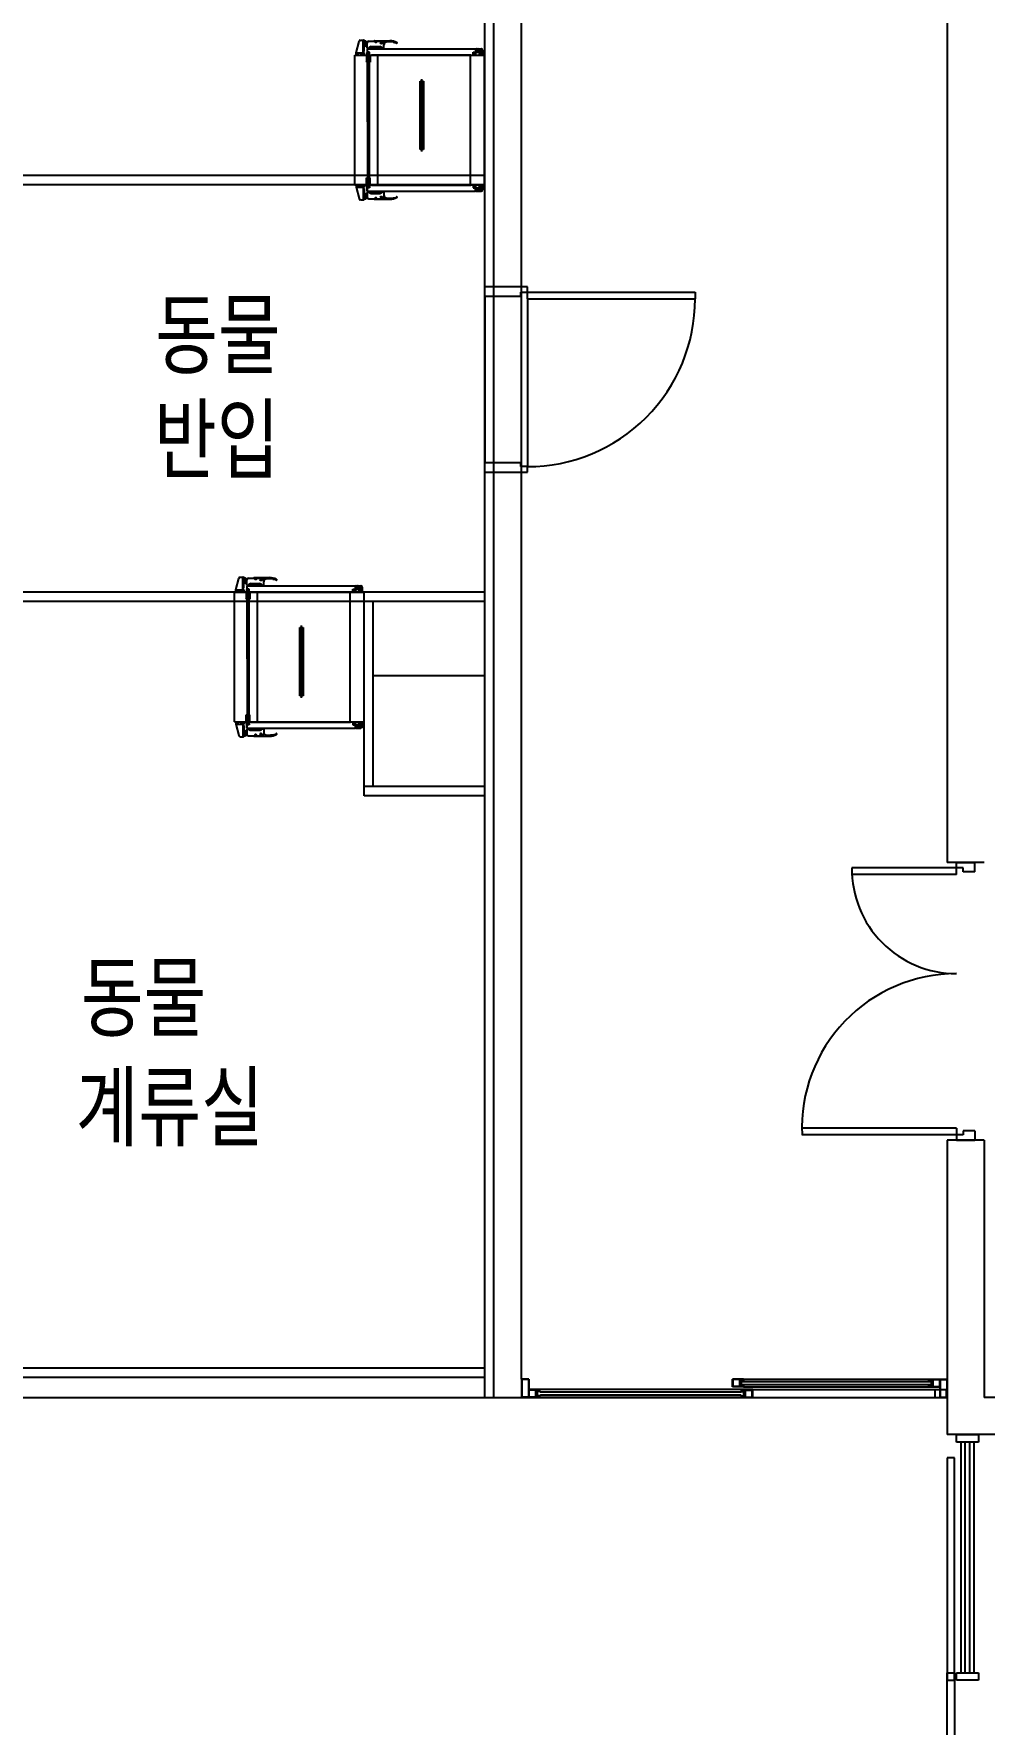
# Model space of a CAD drawing. Header units: millimetres. Extents: x 592430 to 684586, y -483905 to -416366.
# Drawn here: x 658899 to 664033, y -449173 to -440043 of the extents above; entities that cross this region are included whole.
import ezdxf

# ---------------------------------------------------------------- set-up
doc = ezdxf.new("R2010")
doc.units = ezdxf.units.MM
doc.header["$LTSCALE"] = 500
for name, color, linetype in [('TXT', 7, 'Continuous'), ('동물실', 9, 'Continuous'), ('방화석고', 9, 'Continuous'), ('크린판넬', 4, 'Continuous')]:
    doc.layers.add(name, color=color, linetype=linetype)
doc.styles.add('GHD', font='simple.shx', dxfattribs={"bigfont": 'whgtxt.shx'})

msp = doc.modelspace()

# ---------------------------------------------------------------- linework, layer by layer
at = {"color": 9, "linetype": 'Continuous'}
msp.add_line((661532.7, -447308.5), (661532.7, -438758.5), dxfattribs=at)
at = {"layer": '동물실', "color": 9}
for p, q in [((663832.8, -439908.5), (663832.8, -440208.5)), ((663832.8, -439908.5), (663832.8, -440208.5)), ((660639.4, -440145.9), (660655.7, -440084.2)), ((660648.8, -440160.8), (660648.8, -440143.2)), ((660662.6, -440077.3), (660678.1, -440077.3)), ((660676.2, -440160.4), (660676.2, -440143.2)), ((660678.1, -440146.2), (660678.1, -440077.3)), ((660678.1, -440092.4), (660678.1, -440078.2)), ((660678.1, -440137.7), (660682.8, -440137.7)), ((660679, -440077.4), (660680.6, -440077.4)), ((660679, -440093.3), (660689.4, -440093.3)), ((660681.1, -440077.4), (660692.2, -440084.8)), ((660682.8, -440137.7), (660682.8, -440093.3)), ((660687.5, -440095.9), (660687.5, -440099.7)), ((660698.8, -440095.9), (660687.5, -440095.9)), ((660698.8, -440120.7), (660698.8, -440092.4)), ((660698.8, -440110.1), (660698.8, -440110.1)), ((660698.8, -440120.7), (660790.4, -440120.7)), ((660698.8, -440123.5), (661285.6, -440123.5)), ((660698.8, -440123.5), (660698.8, -440156.6)), ((660711.9, -440141.7), (660698.8, -440141.7)), ((660700, -440157.9), (660700, -440143.3)), ((660700, -440143.3), (660710.6, -440143.3)), ((660703.3, -440143.3), (660703.2, -440143.4)), ((660703.2, -440143.3), (660703.2, -440143.4)), ((660706, -440144), (660705.4, -440144)), ((660705.4, -440144), (660705.5, -440144.6)), ((660706, -440144), (660705.5, -440144.6)), ((660708.3, -440083), (660780.9, -440083)), ((660710.6, -440143.3), (660710.6, -440157.9)), ((660711.9, -440156.5), (660711.9, -440141.7)), ((660721.5, -440112.2), (660767.7, -440112.2)), ((660727.2, -440114.1), (660725.3, -440112.2)), ((660727.2, -440114.1), (660730.9, -440114.1)), ((660727.2, -440120.7), (660727.2, -440114.1)), ((660729, -440123.1), (660729, -440110.1)), ((660730.9, -440114.1), (660732.8, -440112.2)), ((660730.9, -440120.7), (660730.9, -440114.1)), ((660739.4, -440080.1), (660822.3, -440080.1)), ((660743.2, -440087.7), (660750.7, -440087.7)), ((660747, -440083.9), (660747, -440091.4)), ((660761.1, -440114.1), (660759.2, -440112.2)), ((660761.1, -440114.1), (660764.9, -440114.1)), ((660761.1, -440120.7), (660761.1, -440114.1)), ((660763, -440123.1), (660763, -440110.1)), ((660764.9, -440114.1), (660766.8, -440112.2)), ((660764.9, -440120.7), (660764.9, -440114.1)), ((660769.6, -440092.4), (660780.9, -440092.4)), ((660775.3, -440086.7), (660775.3, -440098.1)), ((660790.4, -440120.7), (660790.4, -440092.4)), ((660839.2, -440087.8), (660854.2, -440090.8)), ((660854.2, -440090.8), (660859.4, -440091.5)), ((660860.4, -440090.4), (660860.3, -440089.9)), ((661272.5, -440156.5), (661272.5, -440141.7)), ((661272.5, -440141.7), (661285.6, -440141.7)), ((661273.8, -440143.3), (661273.8, -440157.9)), ((661284.4, -440143.3), (661273.8, -440143.3)), ((661278.7, -440144), (661279.1, -440144.6)), ((661278.7, -440144), (661279.2, -440144)), ((661279.2, -440144), (661279.1, -440144.6)), ((661281.3, -440143.3), (661281.4, -440143.4)), ((661281.5, -440143.3), (661281.4, -440143.4)), ((661284.4, -440157.9), (661284.4, -440143.3)), ((661285.6, -440123.5), (661285.6, -440156.6)), ((661286.6, -440140), (661286.6, -440126.8)), ((661294.2, -440131.1), (661286.6, -440131.1)), ((661301.8, -440133.4), (661286.6, -440133.4)), ((661294.2, -440135.8), (661286.6, -440135.8)), ((661289.5, -440124), (661314.9, -440124)), ((661289.5, -440142.9), (661314.9, -440142.9)), ((661294.2, -440145.7), (661294.2, -440121.6)), ((661294.2, -440131.1), (661296.1, -440128.7)), ((661294.2, -440135.8), (661294.2, -440131.1)), ((661294.2, -440135.8), (661296.1, -440138.2)), ((661296.1, -440138.2), (661296.1, -440128.7)), ((661300.8, -440128.7), (661296.1, -440128.7)), ((661300.8, -440138.2), (661296.1, -440138.2)), ((661300.8, -440140), (661300.8, -440126.8)), ((661300.8, -440127.8), (661300.8, -440138.2)), ((661300.8, -440139.1), (661300.8, -440128.7)), ((661313.1, -440133.4), (661304.6, -440133.4)), ((661305.5, -440133.4), (661305.5, -440142.8)), ((661305.5, -440142.8), (661305.5, -440150.4)), ((661314, -440133.4), (661315.9, -440133.4)), ((661314.9, -440131.5), (661314.9, -440123.1)), ((661314.9, -440132.5), (661314.9, -440134.4)), ((661314.9, -440135.3), (661314.9, -440143.8)), ((661316.8, -440133.4), (661325.3, -440133.4)), ((661324.4, -440150.4), (661324.4, -440133.4)), ((660632.8, -440158.5), (661332.8, -440158.5)), ((660632.8, -440858.5), (660632.8, -440158.5)), ((660639.4, -440146.2), (660685.6, -440146.2)), ((660639.4, -440157.4), (660639.4, -440146.3)), ((660639.4, -440157.4), (660685.6, -440157.4)), ((660646.9, -440149), (660644.1, -440146.2)), ((660646.9, -440149), (660650.7, -440149)), ((660646.9, -440157.4), (660646.9, -440149)), ((660650.7, -440149), (660653.5, -440146.2)), ((660650.7, -440157.4), (660650.7, -440149)), ((660666.7, -440157.4), (660666.7, -440146.2)), ((660674.3, -440149.1), (660671.5, -440146.3)), ((660674.3, -440149.1), (660678.1, -440149.1)), ((660674.3, -440157.4), (660674.3, -440149.1)), ((660678.1, -440149.1), (660680.9, -440146.3)), ((660678.1, -440157.4), (660678.1, -440149.1)), ((660685.6, -440157.4), (660685.6, -440146.2)), ((660696.4, -440196.2), (660715.3, -440158.5)), ((660696.4, -440158.5), (660715.3, -440196.2)), ((660696.4, -440158.5), (660696.4, -440196.2)), ((660696.4, -440196.2), (660715.3, -440196.2)), ((660700, -440156.6), (660698.8, -440156.6)), ((660710.6, -440157.9), (660700, -440157.9)), ((660700.5, -440150.6), (660700.2, -440150.5)), ((660700.5, -440150.6), (660700.2, -440150.9)), ((660700.7, -440154.4), (660700.5, -440155)), ((660701.2, -440154.7), (660700.5, -440155)), ((660701.2, -440154.7), (660700.7, -440154.4)), ((660700.7, -440158.5), (660719.6, -440158.5)), ((660700.7, -440158.5), (660719.6, -440158.5)), ((660701, -440196.2), (660701, -440820.7)), ((660701, -440518.7), (660701, -440196.2)), ((660701.8, -440157.7), (660701.2, -440157.6)), ((660701.2, -440157.6), (660701.3, -440157.9)), ((660701.8, -440157.7), (660701.6, -440157.9)), ((660703, -440147.6), (660702.8, -440148.1)), ((660703.5, -440147.9), (660702.8, -440148.1)), ((660703.5, -440147.9), (660703, -440147.6)), ((660704.3, -440153.3), (660704.4, -440154.2)), ((660705.2, -440153.4), (660704.3, -440153.3)), ((660705.2, -440153.4), (660704.4, -440154.2)), ((660705.8, -440198.5), (660705.8, -440154.9)), ((660707.3, -440151.1), (660706.7, -440151.1)), ((660706.7, -440151.1), (660706.8, -440151.7)), ((660707.3, -440151.1), (660706.8, -440151.7)), ((660708.7, -440151.4), (660708.5, -440151.9)), ((660709.1, -440151.7), (660708.5, -440151.9)), ((660709.1, -440151.7), (660708.7, -440151.4)), ((660710.6, -440196.2), (660710.6, -440820.7)), ((660710.6, -440518.7), (660710.6, -440196.2)), ((660710.8, -440145), (660710.8, -440145.1)), ((660710.8, -440145.1), (660710.8, -440145.1)), ((660715.3, -440158.5), (660715.3, -440196.2)), ((660722.4, -440156.6), (661259.8, -440156.6)), ((660757.8, -440858.5), (660757.8, -440158.5)), ((661257.8, -440858.5), (661257.8, -440158.5)), ((661273.8, -440145), (661273.9, -440145.1)), ((661273.8, -440145.1), (661273.9, -440145.1)), ((661273.8, -440157.9), (661284.4, -440157.9)), ((661275.5, -440151.7), (661276, -440151.4)), ((661275.5, -440151.7), (661276.2, -440151.9)), ((661276, -440151.4), (661276.2, -440151.9)), ((661277.4, -440151.1), (661277.8, -440151.7)), ((661277.4, -440151.1), (661277.9, -440151.1)), ((661277.9, -440151.1), (661277.8, -440151.7)), ((661279.5, -440153.4), (661280.3, -440153.3)), ((661279.5, -440153.4), (661280.2, -440154.2)), ((661280.3, -440153.3), (661280.2, -440154.2)), ((661281.1, -440147.9), (661281.6, -440147.6)), ((661281.1, -440147.9), (661281.8, -440148.1)), ((661281.6, -440147.6), (661281.8, -440148.1)), ((661282.8, -440157.7), (661283.4, -440157.6)), ((661282.8, -440157.7), (661283, -440157.9)), ((661283.4, -440157.6), (661283.3, -440157.9)), ((661283.4, -440154.7), (661283.9, -440154.4)), ((661283.4, -440154.7), (661284.1, -440155)), ((661283.9, -440154.4), (661284.1, -440155)), ((661284.1, -440150.6), (661284.4, -440150.5)), ((661284.1, -440150.6), (661284.4, -440150.9)), ((661284.4, -440156.6), (661285.6, -440156.6)), ((661305.5, -440154.2), (661305.5, -440150.4)), ((661308.3, -440147.6), (661321.5, -440147.6)), ((661308.3, -440157), (661321.5, -440157)), ((661310.2, -440147.6), (661310.2, -440152.3)), ((661310.2, -440152.3), (661319.7, -440152.3)), ((661312.6, -440154.2), (661310.2, -440152.3)), ((661312.6, -440154.2), (661317.3, -440154.2)), ((661312.6, -440154.2), (661312.6, -440157)), ((661314.9, -440146.6), (661314.9, -440158.2)), ((661317.3, -440154.2), (661319.7, -440152.3)), ((661317.3, -440154.2), (661317.3, -440157)), ((661319.7, -440147.6), (661319.7, -440152.3)), ((661324.4, -440154.2), (661324.4, -440150.4)), ((661332.8, -440858.5), (661332.8, -440158.5)), ((663832.8, -440208.5), (663832.8, -444518.5)), ((660985.2, -440668.3), (660985.2, -440298.6)), ((660985.2, -440298.6), (661003.7, -440298.6)), ((660985.2, -440311.5), (661003.7, -440311.5)), ((660988.4, -440652.2), (660988.4, -440314.7)), ((660988.4, -440314.7), (661000.5, -440314.7)), ((660994.4, -440678.9), (660994.4, -440288)), ((661000.5, -440314.7), (661000.5, -440652.2)), ((661003.7, -440298.6), (661003.7, -440668.3)), ((661003.7, -440655.4), (660985.2, -440655.4)), ((661003.7, -440668.3), (660985.2, -440668.3)), ((661000.5, -440652.2), (660988.4, -440652.2)), ((660632.8, -440858.5), (661332.8, -440858.5)), ((660639.4, -440859.5), (660685.6, -440859.5)), ((660639.4, -440859.5), (660639.4, -440870.6)), ((660639.4, -440870.7), (660685.6, -440870.7)), ((660639.4, -440871), (660655.7, -440932.7)), ((660646.9, -440867.9), (660644.1, -440870.7)), ((660646.9, -440859.5), (660646.9, -440867.9)), ((660646.9, -440867.9), (660650.7, -440867.9)), ((660648.8, -440856.1), (660648.8, -440873.7)), ((660650.7, -440859.5), (660650.7, -440867.9)), ((660650.7, -440867.9), (660653.5, -440870.7)), ((660666.7, -440859.5), (660666.7, -440870.7)), ((660674.3, -440867.8), (660671.5, -440870.6)), ((660674.3, -440859.5), (660674.3, -440867.8)), ((660674.3, -440867.8), (660678.1, -440867.8)), ((660676.2, -440856.5), (660676.2, -440873.7)), ((660678.1, -440859.5), (660678.1, -440867.8)), ((660678.1, -440867.8), (660680.9, -440870.6)), ((660678.1, -440870.7), (660678.1, -440939.6)), ((660685.6, -440859.5), (660685.6, -440870.7)), ((660696.4, -440858.5), (660696.4, -440820.7)), ((660696.4, -440820.7), (660715.3, -440858.5)), ((660696.4, -440858.5), (660715.3, -440820.7)), ((660696.4, -440820.7), (660715.3, -440820.7)), ((660698.8, -440893.4), (660698.8, -440860.3)), ((660700, -440860.3), (660698.8, -440860.3)), ((660698.8, -440861.3), (660698.8, -440893.4)), ((660699.9, -440866.1), (660699.6, -440865.8)), ((660699.9, -440866.1), (660699.6, -440866.2)), ((660700.6, -440862), (660699.9, -440861.7)), ((660700.1, -440862.3), (660699.9, -440861.7)), ((660710.6, -440859), (660700, -440859)), ((660700, -440859), (660700, -440873.6)), ((660700, -440873.6), (660710.6, -440873.6)), ((660700.6, -440862), (660700.1, -440862.3)), ((660700.6, -440859.1), (660700.7, -440858.8)), ((660701.2, -440859), (660700.6, -440859.1)), ((660700.7, -440858.5), (660719.6, -440858.5)), ((660701.2, -440859), (660701, -440858.8)), ((660702.9, -440868.8), (660702.2, -440868.6)), ((660702.4, -440869.1), (660702.2, -440868.6)), ((660702.9, -440868.8), (660702.4, -440869.1)), ((660702.7, -440873.4), (660702.6, -440873.3)), ((660702.6, -440873.4), (660702.6, -440873.3)), ((660703.7, -440863.4), (660703.8, -440862.5)), ((660704.6, -440863.3), (660703.7, -440863.4)), ((660704.6, -440863.3), (660703.8, -440862.5)), ((660704.8, -440872.7), (660704.9, -440872.1)), ((660705.3, -440872.6), (660704.8, -440872.7)), ((660705.3, -440872.6), (660704.9, -440872.1)), ((660705.8, -440818.4), (660705.8, -440862)), ((660706.1, -440865.6), (660706.2, -440865)), ((660706.7, -440865.5), (660706.1, -440865.6)), ((660706.7, -440865.5), (660706.2, -440865)), ((660708.5, -440865), (660707.9, -440864.8)), ((660708, -440865.3), (660707.9, -440864.8)), ((660708.5, -440865), (660708, -440865.3)), ((660710.2, -440871.6), (660710.1, -440871.6)), ((660710.2, -440871.7), (660710.1, -440871.6)), ((660710.6, -440873.6), (660710.6, -440859)), ((660711.9, -440860.4), (660711.9, -440875.2)), ((660715.3, -440858.5), (660715.3, -440820.7)), ((660722.4, -440860.3), (661259.8, -440860.3)), ((661272.5, -440860.4), (661272.5, -440875.2)), ((661273.8, -440859), (661284.4, -440859)), ((661273.8, -440873.6), (661273.8, -440859)), ((661273.8, -440871.9), (661273.9, -440871.9)), ((661273.8, -440872), (661273.9, -440871.9)), ((661284.4, -440873.6), (661273.8, -440873.6)), ((661275.5, -440865.3), (661276.2, -440865.1)), ((661275.5, -440865.3), (661276, -440865.6)), ((661276, -440865.6), (661276.2, -440865.1)), ((661277.4, -440865.8), (661277.8, -440865.3)), ((661277.4, -440865.8), (661277.9, -440865.9)), ((661277.9, -440865.9), (661277.8, -440865.3)), ((661278.7, -440872.9), (661279.1, -440872.4)), ((661278.7, -440872.9), (661279.2, -440873)), ((661279.2, -440873), (661279.1, -440872.4)), ((661279.5, -440863.6), (661280.2, -440862.8)), ((661279.5, -440863.6), (661280.3, -440863.7)), ((661280.3, -440863.7), (661280.2, -440862.8)), ((661281.1, -440869.1), (661281.8, -440868.9)), ((661281.1, -440869.1), (661281.6, -440869.4)), ((661281.3, -440873.7), (661281.4, -440873.6)), ((661281.5, -440873.7), (661281.4, -440873.6)), ((661281.6, -440869.4), (661281.8, -440868.9)), ((661282.8, -440859.3), (661283, -440859.1)), ((661282.8, -440859.3), (661283.4, -440859.4)), ((661283.4, -440859.4), (661283.3, -440859.1)), ((661283.4, -440862.3), (661284.1, -440862)), ((661283.4, -440862.3), (661283.9, -440862.6)), ((661283.9, -440862.6), (661284.1, -440862)), ((661284.1, -440866.4), (661284.4, -440866.1)), ((661284.1, -440866.4), (661284.4, -440866.5)), ((661284.4, -440859), (661284.4, -440873.6)), ((661284.4, -440860.3), (661285.6, -440860.3)), ((661285.6, -440893.4), (661285.6, -440860.3)), ((661289.5, -440874), (661314.9, -440874)), ((661294.2, -440871.2), (661294.2, -440895.3)), ((661305.5, -440862.7), (661305.5, -440866.5)), ((661305.5, -440874.1), (661305.5, -440866.5)), ((661305.5, -440883.5), (661305.5, -440874.1)), ((661308.3, -440859.9), (661321.5, -440859.9)), ((661308.3, -440869.3), (661321.5, -440869.3)), ((661312.6, -440862.7), (661310.2, -440864.6)), ((661310.2, -440864.6), (661319.7, -440864.6)), ((661310.2, -440869.3), (661310.2, -440864.6)), ((661312.6, -440862.7), (661312.6, -440859.9)), ((661312.6, -440862.7), (661317.3, -440862.7)), ((661314.9, -440870.3), (661314.9, -440858.7)), ((661314.9, -440881.6), (661314.9, -440873.1)), ((661317.3, -440862.7), (661317.3, -440859.9)), ((661317.3, -440862.7), (661319.7, -440864.6)), ((661319.7, -440869.3), (661319.7, -440864.6)), ((661324.4, -440862.7), (661324.4, -440866.5)), ((661324.4, -440866.5), (661324.4, -440883.5)), ((660662.6, -440939.6), (660678.1, -440939.6)), ((660678.1, -440879.2), (660682.8, -440879.2)), ((660678.1, -440924.5), (660678.1, -440938.7)), ((660679, -440923.6), (660689.4, -440923.6)), ((660679, -440939.5), (660680.6, -440939.5)), ((660681.1, -440939.5), (660692.2, -440932.2)), ((660682.8, -440879.2), (660682.8, -440923.6)), ((660687.5, -440921), (660687.5, -440917.2)), ((660698.8, -440921), (660687.5, -440921)), ((660711.9, -440875.2), (660698.8, -440875.2)), ((660698.8, -440893.4), (661285.6, -440893.4)), ((660698.8, -440896.2), (660790.4, -440896.2)), ((660698.8, -440896.2), (660698.8, -440924.5)), ((660698.8, -440906.9), (660698.8, -440906.9)), ((660708.3, -440934), (660780.9, -440934)), ((660721.5, -440904.7), (660767.7, -440904.7)), ((660727.2, -440902.8), (660725.3, -440904.7)), ((660727.2, -440896.2), (660727.2, -440902.8)), ((660727.2, -440902.8), (660730.9, -440902.8)), ((660729, -440893.8), (660729, -440906.8)), ((660730.9, -440896.2), (660730.9, -440902.8)), ((660730.9, -440902.8), (660732.8, -440904.7)), ((660739.4, -440936.8), (660822.3, -440936.8)), ((660743.2, -440929.2), (660750.7, -440929.2)), ((660747, -440933), (660747, -440925.5)), ((660761.1, -440902.8), (660759.2, -440904.7)), ((660761.1, -440896.2), (660761.1, -440902.8)), ((660761.1, -440902.8), (660764.9, -440902.8)), ((660763, -440893.8), (660763, -440906.8)), ((660764.9, -440896.2), (660764.9, -440902.8)), ((660764.9, -440902.8), (660766.8, -440904.7)), ((660769.6, -440924.5), (660780.9, -440924.5)), ((660775.3, -440930.2), (660775.3, -440918.9)), ((660790.4, -440896.2), (660790.4, -440924.5)), ((660839.2, -440929.1), (660854.2, -440926.1)), ((660854.2, -440926.1), (660859.4, -440925.4)), ((660860.4, -440926.6), (660860.3, -440927)), ((661272.5, -440875.2), (661285.6, -440875.2)), ((661286.6, -440876.9), (661286.6, -440890.1)), ((661294.2, -440881.1), (661286.6, -440881.1)), ((661301.8, -440883.5), (661286.6, -440883.5)), ((661294.2, -440885.8), (661286.6, -440885.8)), ((661289.5, -440892.9), (661314.9, -440892.9)), ((661294.2, -440881.1), (661296.1, -440878.8)), ((661294.2, -440881.1), (661294.2, -440885.8)), ((661294.2, -440885.8), (661296.1, -440888.2)), ((661296.1, -440878.8), (661296.1, -440888.2)), ((661300.8, -440878.8), (661296.1, -440878.8)), ((661300.8, -440888.2), (661296.1, -440888.2)), ((661300.8, -440876.9), (661300.8, -440890.1)), ((661300.8, -440877.8), (661300.8, -440888.2)), ((661300.8, -440889.1), (661300.8, -440878.8)), ((661313.1, -440883.5), (661304.6, -440883.5)), ((661314, -440883.5), (661315.9, -440883.5)), ((661314.9, -440884.4), (661314.9, -440882.5)), ((661314.9, -440885.4), (661314.9, -440893.9)), ((661316.8, -440883.5), (661325.3, -440883.5)), ((659982.8, -443058.5), (660682.8, -443058.5)), ((659982.8, -443758.5), (659982.8, -443058.5)), ((659989.4, -443045.9), (660005.7, -442984.2)), ((659989.4, -443046.2), (660035.6, -443046.2)), ((659989.4, -443057.4), (659989.4, -443046.3)), ((659989.4, -443057.4), (660035.6, -443057.4)), ((659996.9, -443049), (659994.1, -443046.2)), ((659996.9, -443049), (660000.7, -443049)), ((659996.9, -443057.4), (659996.9, -443049)), ((659998.8, -443060.8), (659998.8, -443043.2)), ((660000.7, -443049), (660003.5, -443046.2)), ((660000.7, -443057.4), (660000.7, -443049)), ((660012.6, -442977.3), (660028.1, -442977.3)), ((660016.7, -443057.4), (660016.7, -443046.2)), ((660024.3, -443049.1), (660021.5, -443046.3)), ((660024.3, -443049.1), (660028.1, -443049.1)), ((660024.3, -443057.4), (660024.3, -443049.1)), ((660026.2, -443060.4), (660026.2, -443043.2)), ((660028.1, -443046.2), (660028.1, -442977.3)), ((660028.1, -442992.4), (660028.1, -442978.2)), ((660028.1, -443037.7), (660032.8, -443037.7)), ((660028.1, -443049.1), (660030.9, -443046.3)), ((660028.1, -443057.4), (660028.1, -443049.1)), ((660029, -442977.4), (660030.6, -442977.4)), ((660029, -442993.3), (660039.4, -442993.3)), ((660031.1, -442977.4), (660042.2, -442984.8)), ((660032.8, -443037.7), (660032.8, -442993.3)), ((660035.6, -443057.4), (660035.6, -443046.2)), ((660037.5, -442995.9), (660037.5, -442999.7)), ((660048.8, -442995.9), (660037.5, -442995.9)), ((660046.4, -443096.2), (660065.3, -443058.5)), ((660046.4, -443058.5), (660065.3, -443096.2)), ((660046.4, -443058.5), (660046.4, -443096.2)), ((660048.8, -443020.7), (660048.8, -442992.4)), ((660048.8, -443010.1), (660048.8, -443010.1)), ((660048.8, -443020.7), (660140.4, -443020.7)), ((660048.8, -443023.5), (660635.6, -443023.5)), ((660048.8, -443023.5), (660048.8, -443056.6)), ((660061.9, -443041.7), (660048.8, -443041.7)), ((660050, -443056.6), (660048.8, -443056.6)), ((660050, -443057.9), (660050, -443043.3)), ((660050, -443043.3), (660060.6, -443043.3)), ((660060.6, -443057.9), (660050, -443057.9)), ((660050.5, -443050.6), (660050.2, -443050.5)), ((660050.5, -443050.6), (660050.2, -443050.9)), ((660050.7, -443054.4), (660050.5, -443055)), ((660051.2, -443054.7), (660050.5, -443055)), ((660051.2, -443054.7), (660050.7, -443054.4)), ((660050.7, -443058.5), (660069.6, -443058.5)), ((660050.7, -443058.5), (660069.6, -443058.5)), ((660051.8, -443057.7), (660051.2, -443057.6)), ((660051.2, -443057.6), (660051.3, -443057.9)), ((660051.8, -443057.7), (660051.6, -443057.9)), ((660053, -443047.6), (660052.8, -443048.1)), ((660053.5, -443047.9), (660052.8, -443048.1)), ((660053.5, -443047.9), (660053, -443047.6)), ((660053.3, -443043.3), (660053.2, -443043.4)), ((660053.2, -443043.3), (660053.2, -443043.4)), ((660054.3, -443053.3), (660054.4, -443054.2)), ((660055.2, -443053.4), (660054.3, -443053.3)), ((660055.2, -443053.4), (660054.4, -443054.2)), ((660056, -443044), (660055.4, -443044)), ((660055.4, -443044), (660055.5, -443044.6)), ((660056, -443044), (660055.5, -443044.6)), ((660055.8, -443098.5), (660055.8, -443054.9)), ((660057.3, -443051.1), (660056.7, -443051.1)), ((660056.7, -443051.1), (660056.8, -443051.7)), ((660057.3, -443051.1), (660056.8, -443051.7)), ((660058.3, -442983), (660130.9, -442983)), ((660058.7, -443051.4), (660058.5, -443051.9)), ((660059.1, -443051.7), (660058.5, -443051.9)), ((660059.1, -443051.7), (660058.7, -443051.4)), ((660060.6, -443043.3), (660060.6, -443057.9)), ((660060.8, -443045), (660060.8, -443045.1)), ((660060.8, -443045.1), (660060.8, -443045.1)), ((660061.9, -443056.5), (660061.9, -443041.7)), ((660065.3, -443058.5), (660065.3, -443096.2)), ((660071.5, -443012.2), (660117.7, -443012.2)), ((660072.4, -443056.6), (660609.8, -443056.6)), ((660077.2, -443014.1), (660075.3, -443012.2)), ((660077.2, -443014.1), (660080.9, -443014.1)), ((660077.2, -443020.7), (660077.2, -443014.1)), ((660079, -443023.1), (660079, -443010.1)), ((660080.9, -443014.1), (660082.8, -443012.2)), ((660080.9, -443020.7), (660080.9, -443014.1)), ((660089.4, -442980.1), (660172.3, -442980.1)), ((660093.2, -442987.7), (660100.7, -442987.7)), ((660097, -442983.9), (660097, -442991.4)), ((660107.8, -443758.5), (660107.8, -443058.5)), ((660111.1, -443014.1), (660109.2, -443012.2)), ((660111.1, -443014.1), (660114.9, -443014.1)), ((660111.1, -443020.7), (660111.1, -443014.1)), ((660113, -443023.1), (660113, -443010.1)), ((660114.9, -443014.1), (660116.8, -443012.2)), ((660114.9, -443020.7), (660114.9, -443014.1)), ((660119.6, -442992.4), (660130.9, -442992.4)), ((660125.3, -442986.7), (660125.3, -442998.1)), ((660140.4, -443020.7), (660140.4, -442992.4)), ((660189.2, -442987.8), (660204.2, -442990.8)), ((660204.2, -442990.8), (660209.4, -442991.5)), ((660210.4, -442990.4), (660210.3, -442989.9)), ((660607.8, -443758.5), (660607.8, -443058.5)), ((660622.5, -443056.5), (660622.5, -443041.7)), ((660622.5, -443041.7), (660635.6, -443041.7)), ((660623.8, -443043.3), (660623.8, -443057.9)), ((660634.4, -443043.3), (660623.8, -443043.3)), ((660623.8, -443045), (660623.9, -443045.1)), ((660623.8, -443045.1), (660623.9, -443045.1)), ((660623.8, -443057.9), (660634.4, -443057.9)), ((660625.5, -443051.7), (660626, -443051.4)), ((660625.5, -443051.7), (660626.2, -443051.9)), ((660626, -443051.4), (660626.2, -443051.9)), ((660627.4, -443051.1), (660627.8, -443051.7)), ((660627.4, -443051.1), (660627.9, -443051.1)), ((660627.9, -443051.1), (660627.8, -443051.7)), ((660628.7, -443044), (660629.1, -443044.6)), ((660628.7, -443044), (660629.2, -443044)), ((660629.2, -443044), (660629.1, -443044.6)), ((660629.5, -443053.4), (660630.3, -443053.3)), ((660629.5, -443053.4), (660630.2, -443054.2)), ((660630.3, -443053.3), (660630.2, -443054.2)), ((660631.1, -443047.9), (660631.6, -443047.6)), ((660631.1, -443047.9), (660631.8, -443048.1)), ((660631.3, -443043.3), (660631.4, -443043.4)), ((660631.5, -443043.3), (660631.4, -443043.4)), ((660631.6, -443047.6), (660631.8, -443048.1)), ((660632.8, -443057.7), (660633.4, -443057.6)), ((660632.8, -443057.7), (660633, -443057.9)), ((660633.4, -443057.6), (660633.3, -443057.9)), ((660633.4, -443054.7), (660633.9, -443054.4)), ((660633.4, -443054.7), (660634.1, -443055)), ((660633.9, -443054.4), (660634.1, -443055)), ((660634.1, -443050.6), (660634.4, -443050.5)), ((660634.1, -443050.6), (660634.4, -443050.9)), ((660634.4, -443057.9), (660634.4, -443043.3)), ((660634.4, -443056.6), (660635.6, -443056.6)), ((660635.6, -443023.5), (660635.6, -443056.6)), ((660636.6, -443040), (660636.6, -443026.8)), ((660644.2, -443031.1), (660636.6, -443031.1)), ((660651.8, -443033.4), (660636.6, -443033.4)), ((660644.2, -443035.8), (660636.6, -443035.8)), ((660639.5, -443024), (660664.9, -443024)), ((660639.5, -443042.9), (660664.9, -443042.9)), ((660644.2, -443045.7), (660644.2, -443021.6)), ((660644.2, -443031.1), (660646.1, -443028.7)), ((660644.2, -443035.8), (660644.2, -443031.1)), ((660644.2, -443035.8), (660646.1, -443038.2)), ((660646.1, -443038.2), (660646.1, -443028.7)), ((660650.8, -443028.7), (660646.1, -443028.7)), ((660650.8, -443038.2), (660646.1, -443038.2)), ((660650.8, -443040), (660650.8, -443026.8)), ((660650.8, -443027.8), (660650.8, -443038.2)), ((660650.8, -443039.1), (660650.8, -443028.7)), ((660663.1, -443033.4), (660654.6, -443033.4)), ((660655.5, -443033.4), (660655.5, -443042.8)), ((660655.5, -443042.8), (660655.5, -443050.4)), ((660655.5, -443054.2), (660655.5, -443050.4)), ((660658.3, -443047.6), (660671.5, -443047.6)), ((660658.3, -443057), (660671.5, -443057)), ((660660.2, -443047.6), (660660.2, -443052.3)), ((660660.2, -443052.3), (660669.7, -443052.3)), ((660662.6, -443054.2), (660660.2, -443052.3)), ((660662.6, -443054.2), (660667.3, -443054.2)), ((660662.6, -443054.2), (660662.6, -443057)), ((660664, -443033.4), (660665.9, -443033.4)), ((660664.9, -443031.5), (660664.9, -443023.1)), ((660664.9, -443032.5), (660664.9, -443034.4)), ((660664.9, -443035.3), (660664.9, -443043.8)), ((660664.9, -443046.6), (660664.9, -443058.2)), ((660666.8, -443033.4), (660675.3, -443033.4)), ((660667.3, -443054.2), (660669.7, -443052.3)), ((660667.3, -443054.2), (660667.3, -443057)), ((660669.7, -443047.6), (660669.7, -443052.3)), ((660674.4, -443050.4), (660674.4, -443033.4)), ((660674.4, -443054.2), (660674.4, -443050.4)), ((660682.8, -443758.5), (660682.8, -443058.5)), ((660046.4, -443096.2), (660065.3, -443096.2)), ((660051, -443096.2), (660051, -443720.7)), ((660051, -443418.7), (660051, -443096.2)), ((660060.6, -443096.2), (660060.6, -443720.7)), ((660060.6, -443418.7), (660060.6, -443096.2)), ((660344.4, -443628.9), (660344.4, -443238)), ((660335.2, -443618.3), (660335.2, -443248.6)), ((660335.2, -443248.6), (660353.7, -443248.6)), ((660335.2, -443261.5), (660353.7, -443261.5)), ((660338.4, -443602.2), (660338.4, -443264.7)), ((660338.4, -443264.7), (660350.5, -443264.7)), ((660350.5, -443264.7), (660350.5, -443602.2)), ((660353.7, -443248.6), (660353.7, -443618.3)), ((660732.8, -443508.5), (661332.8, -443508.5)), ((660732.8, -443508.5), (661332.8, -443508.5)), ((661332.8, -443508.5), (661332.8, -444108.5)), ((661332.8, -443508.5), (661332.8, -444108.5)), ((660353.7, -443605.4), (660335.2, -443605.4)), ((660350.5, -443602.2), (660338.4, -443602.2)), ((660353.7, -443618.3), (660335.2, -443618.3)), ((659982.8, -443758.5), (660682.8, -443758.5)), ((659989.4, -443759.5), (660035.6, -443759.5)), ((659989.4, -443759.5), (659989.4, -443770.6)), ((659989.4, -443770.7), (660035.6, -443770.7)), ((659989.4, -443771), (660005.7, -443832.7)), ((659996.9, -443767.9), (659994.1, -443770.7)), ((659996.9, -443759.5), (659996.9, -443767.9)), ((659996.9, -443767.9), (660000.7, -443767.9)), ((659998.8, -443756.1), (659998.8, -443773.7)), ((660000.7, -443759.5), (660000.7, -443767.9)), ((660000.7, -443767.9), (660003.5, -443770.7)), ((660016.7, -443759.5), (660016.7, -443770.7)), ((660024.3, -443767.8), (660021.5, -443770.6)), ((660024.3, -443759.5), (660024.3, -443767.8)), ((660024.3, -443767.8), (660028.1, -443767.8)), ((660026.2, -443756.5), (660026.2, -443773.7)), ((660028.1, -443759.5), (660028.1, -443767.8)), ((660028.1, -443767.8), (660030.9, -443770.6)), ((660028.1, -443770.7), (660028.1, -443839.6)), ((660028.1, -443779.2), (660032.8, -443779.2)), ((660032.8, -443779.2), (660032.8, -443823.6)), ((660035.6, -443759.5), (660035.6, -443770.7)), ((660046.4, -443758.5), (660046.4, -443720.7)), ((660046.4, -443720.7), (660065.3, -443758.5)), ((660046.4, -443758.5), (660065.3, -443720.7)), ((660046.4, -443720.7), (660065.3, -443720.7)), ((660048.8, -443793.4), (660048.8, -443760.3)), ((660050, -443760.3), (660048.8, -443760.3)), ((660048.8, -443761.3), (660048.8, -443793.4)), ((660061.9, -443775.2), (660048.8, -443775.2)), ((660048.8, -443793.4), (660635.6, -443793.4)), ((660049.9, -443766.1), (660049.6, -443765.8)), ((660049.9, -443766.1), (660049.6, -443766.2)), ((660050.6, -443762), (660049.9, -443761.7)), ((660050.1, -443762.3), (660049.9, -443761.7)), ((660060.6, -443759), (660050, -443759)), ((660050, -443759), (660050, -443773.6)), ((660050, -443773.6), (660060.6, -443773.6)), ((660050.6, -443762), (660050.1, -443762.3)), ((660050.6, -443759.1), (660050.7, -443758.8)), ((660051.2, -443759), (660050.6, -443759.1)), ((660050.7, -443758.5), (660069.6, -443758.5)), ((660051.2, -443759), (660051, -443758.8)), ((660052.9, -443768.8), (660052.2, -443768.6)), ((660052.4, -443769.1), (660052.2, -443768.6)), ((660052.9, -443768.8), (660052.4, -443769.1)), ((660052.7, -443773.4), (660052.6, -443773.3)), ((660052.6, -443773.4), (660052.6, -443773.3)), ((660053.7, -443763.4), (660053.8, -443762.5)), ((660054.6, -443763.3), (660053.7, -443763.4)), ((660054.6, -443763.3), (660053.8, -443762.5)), ((660054.8, -443772.7), (660054.9, -443772.1)), ((660055.3, -443772.6), (660054.8, -443772.7)), ((660055.3, -443772.6), (660054.9, -443772.1)), ((660055.8, -443718.4), (660055.8, -443762)), ((660056.1, -443765.6), (660056.2, -443765)), ((660056.7, -443765.5), (660056.1, -443765.6)), ((660056.7, -443765.5), (660056.2, -443765)), ((660058.5, -443765), (660057.9, -443764.8)), ((660058, -443765.3), (660057.9, -443764.8)), ((660058.5, -443765), (660058, -443765.3)), ((660060.2, -443771.6), (660060.1, -443771.6)), ((660060.2, -443771.7), (660060.1, -443771.6)), ((660060.6, -443773.6), (660060.6, -443759)), ((660061.9, -443760.4), (660061.9, -443775.2)), ((660065.3, -443758.5), (660065.3, -443720.7)), ((660072.4, -443760.3), (660609.8, -443760.3)), ((660079, -443793.8), (660079, -443806.8)), ((660113, -443793.8), (660113, -443806.8)), ((660622.5, -443760.4), (660622.5, -443775.2)), ((660622.5, -443775.2), (660635.6, -443775.2)), ((660623.8, -443759), (660634.4, -443759)), ((660623.8, -443773.6), (660623.8, -443759)), ((660623.8, -443771.9), (660623.9, -443771.9)), ((660623.8, -443772), (660623.9, -443771.9)), ((660634.4, -443773.6), (660623.8, -443773.6)), ((660625.5, -443765.3), (660626.2, -443765.1)), ((660625.5, -443765.3), (660626, -443765.6)), ((660626, -443765.6), (660626.2, -443765.1)), ((660627.4, -443765.8), (660627.8, -443765.3)), ((660627.4, -443765.8), (660627.9, -443765.9)), ((660627.9, -443765.9), (660627.8, -443765.3)), ((660628.7, -443772.9), (660629.1, -443772.4)), ((660628.7, -443772.9), (660629.2, -443773)), ((660629.2, -443773), (660629.1, -443772.4)), ((660629.5, -443763.6), (660630.2, -443762.8)), ((660629.5, -443763.6), (660630.3, -443763.7)), ((660630.3, -443763.7), (660630.2, -443762.8)), ((660631.1, -443769.1), (660631.8, -443768.9)), ((660631.1, -443769.1), (660631.6, -443769.4)), ((660631.3, -443773.7), (660631.4, -443773.6)), ((660631.5, -443773.7), (660631.4, -443773.6)), ((660631.6, -443769.4), (660631.8, -443768.9)), ((660632.8, -443759.3), (660633, -443759.1)), ((660632.8, -443759.3), (660633.4, -443759.4)), ((660633.4, -443759.4), (660633.3, -443759.1)), ((660633.4, -443762.3), (660634.1, -443762)), ((660633.4, -443762.3), (660633.9, -443762.6)), ((660633.9, -443762.6), (660634.1, -443762)), ((660634.1, -443766.4), (660634.4, -443766.1)), ((660634.1, -443766.4), (660634.4, -443766.5)), ((660634.4, -443759), (660634.4, -443773.6)), ((660634.4, -443760.3), (660635.6, -443760.3)), ((660635.6, -443793.4), (660635.6, -443760.3)), ((660636.6, -443776.9), (660636.6, -443790.1)), ((660644.2, -443781.1), (660636.6, -443781.1)), ((660651.8, -443783.5), (660636.6, -443783.5)), ((660644.2, -443785.8), (660636.6, -443785.8)), ((660639.5, -443774), (660664.9, -443774)), ((660639.5, -443792.9), (660664.9, -443792.9)), ((660644.2, -443771.2), (660644.2, -443795.3)), ((660644.2, -443781.1), (660646.1, -443778.8)), ((660644.2, -443781.1), (660644.2, -443785.8)), ((660644.2, -443785.8), (660646.1, -443788.2)), ((660646.1, -443778.8), (660646.1, -443788.2)), ((660650.8, -443778.8), (660646.1, -443778.8)), ((660650.8, -443788.2), (660646.1, -443788.2)), ((660650.8, -443776.9), (660650.8, -443790.1)), ((660650.8, -443777.8), (660650.8, -443788.2)), ((660650.8, -443789.1), (660650.8, -443778.8)), ((660663.1, -443783.5), (660654.6, -443783.5)), ((660655.5, -443762.7), (660655.5, -443766.5)), ((660655.5, -443774.1), (660655.5, -443766.5)), ((660655.5, -443783.5), (660655.5, -443774.1)), ((660658.3, -443759.9), (660671.5, -443759.9)), ((660658.3, -443769.3), (660671.5, -443769.3)), ((660662.6, -443762.7), (660660.2, -443764.6)), ((660660.2, -443764.6), (660669.7, -443764.6)), ((660660.2, -443769.3), (660660.2, -443764.6)), ((660662.6, -443762.7), (660662.6, -443759.9)), ((660662.6, -443762.7), (660667.3, -443762.7)), ((660664, -443783.5), (660665.9, -443783.5)), ((660664.9, -443770.3), (660664.9, -443758.7)), ((660664.9, -443781.6), (660664.9, -443773.1)), ((660664.9, -443784.4), (660664.9, -443782.5)), ((660664.9, -443785.4), (660664.9, -443793.9)), ((660666.8, -443783.5), (660675.3, -443783.5)), ((660667.3, -443762.7), (660667.3, -443759.9)), ((660667.3, -443762.7), (660669.7, -443764.6)), ((660669.7, -443769.3), (660669.7, -443764.6)), ((660674.4, -443762.7), (660674.4, -443766.5)), ((660674.4, -443766.5), (660674.4, -443783.5)), ((660012.6, -443839.6), (660028.1, -443839.6)), ((660028.1, -443824.5), (660028.1, -443838.7)), ((660029, -443823.6), (660039.4, -443823.6)), ((660029, -443839.5), (660030.6, -443839.5)), ((660031.1, -443839.5), (660042.2, -443832.2)), ((660037.5, -443821), (660037.5, -443817.2)), ((660048.8, -443821), (660037.5, -443821)), ((660048.8, -443796.2), (660140.4, -443796.2)), ((660048.8, -443796.2), (660048.8, -443824.5)), ((660048.8, -443806.9), (660048.8, -443806.9)), ((660058.3, -443834), (660130.9, -443834)), ((660071.5, -443804.7), (660117.7, -443804.7)), ((660077.2, -443802.8), (660075.3, -443804.7)), ((660077.2, -443796.2), (660077.2, -443802.8)), ((660077.2, -443802.8), (660080.9, -443802.8)), ((660080.9, -443796.2), (660080.9, -443802.8)), ((660080.9, -443802.8), (660082.8, -443804.7)), ((660089.4, -443836.8), (660172.3, -443836.8)), ((660093.2, -443829.2), (660100.7, -443829.2)), ((660097, -443833), (660097, -443825.5)), ((660111.1, -443802.8), (660109.2, -443804.7)), ((660111.1, -443796.2), (660111.1, -443802.8)), ((660111.1, -443802.8), (660114.9, -443802.8)), ((660114.9, -443796.2), (660114.9, -443802.8)), ((660114.9, -443802.8), (660116.8, -443804.7)), ((660119.6, -443824.5), (660130.9, -443824.5)), ((660125.3, -443830.2), (660125.3, -443818.9)), ((660140.4, -443796.2), (660140.4, -443824.5)), ((660189.2, -443829.1), (660204.2, -443826.1)), ((660204.2, -443826.1), (660209.4, -443825.4)), ((660210.4, -443826.6), (660210.3, -443827)), ((664032.8, -444518.5), (663832.8, -444518.5)), ((663882.8, -444547.8), (663882.8, -444518.5)), ((663882.8, -444518.5), (663982.8, -444518.5)), ((663882.8, -444518.5), (663982.8, -444518.5)), ((663982.8, -444568.3), (663982.8, -444518.5)), ((663882.8, -444547.8), (663317.8, -444547.8)), ((663882.8, -444583.1), (663318.5, -444583.1)), ((663918.6, -444547.8), (663882.8, -444547.8)), ((663882.8, -444583.1), (663882.8, -444547.8)), ((663918.6, -444568.3), (663918.6, -444547.8)), ((663982.8, -444568.3), (663918.6, -444568.3)), ((663882.8, -445953.8), (663047.8, -445953.8)), ((663882.8, -445953.8), (663882.8, -445989.1)), ((663982.8, -445968.6), (663918.6, -445968.6)), ((663918.6, -445968.6), (663918.6, -445989.1)), ((663982.8, -445968.6), (663982.8, -446018.5)), ((663882.8, -445989.1), (663048.5, -445989.1)), ((663832.8, -446018.5), (663832.8, -447608.5)), ((664032.8, -446018.5), (663832.8, -446018.5)), ((663918.6, -445989.1), (663882.8, -445989.1)), ((663882.8, -445989.1), (663882.8, -446018.5)), ((663882.8, -446018.5), (663982.8, -446018.5)), ((664032.8, -446018.5), (664032.8, -447408.5)), ((661382.8, -447308.5), (661382.8, -447408.5)), ((661572.7, -447308.5), (661532.7, -447308.5)), ((661532.7, -447308.5), (661532.7, -447408.5)), ((661570.7, -447310.3), (661534.7, -447310.3)), ((661534.7, -447310.3), (661534.7, -447406.5)), ((661570.7, -447310.3), (661570.7, -447406.5)), ((661572.7, -447308.5), (661572.7, -447408.5)), ((662732.7, -447308.5), (662672.7, -447308.5)), ((662672.7, -447351.2), (662672.7, -447308.5)), ((662672.7, -447308.5), (662672.7, -447351.2)), ((662672.7, -447351.2), (662672.7, -447308.5)), ((662732.7, -447351.2), (662672.7, -447351.2)), ((662730.7, -447310.5), (662674.7, -447310.5)), ((662674.7, -447310.5), (662674.7, -447349.2)), ((662730.7, -447349.2), (662674.7, -447349.2)), ((662730.7, -447316.5), (662710.7, -447316.5)), ((662710.7, -447316.5), (662710.7, -447343.2)), ((662730.7, -447343.2), (662710.7, -447343.2)), ((662712.7, -447318.5), (662712.7, -447341.2)), ((662732.7, -447318.5), (662712.7, -447318.5)), ((662712.7, -447341.2), (662719.3, -447318.5)), ((662732.7, -447341.2), (662712.7, -447341.2)), ((662719.3, -447318.5), (662719.3, -447341.2)), ((662719.3, -447321.8), (663746, -447321.8)), ((662719.3, -447337.8), (663746, -447337.8)), ((662730.7, -447310.5), (662730.7, -447316.5)), ((662730.7, -447343.2), (662730.7, -447349.2)), ((662732.7, -447308.5), (662732.7, -447318.5)), ((662732.7, -447308.5), (663732.7, -447308.5)), ((662732.7, -447341.2), (662732.7, -447351.2)), ((662732.7, -447351.2), (663732.7, -447351.2)), ((663732.7, -447308.5), (663792.7, -447308.5)), ((663732.7, -447308.5), (663732.7, -447318.5)), ((663732.7, -447318.5), (663752.7, -447318.5)), ((663732.7, -447341.2), (663752.7, -447341.2)), ((663732.7, -447341.2), (663732.7, -447351.2)), ((663732.7, -447351.2), (663792.7, -447351.2)), ((663734.7, -447310.5), (663790.7, -447310.5)), ((663734.7, -447310.5), (663734.7, -447316.5)), ((663734.7, -447316.5), (663754.7, -447316.5)), ((663734.7, -447343.2), (663754.7, -447343.2)), ((663734.7, -447343.2), (663734.7, -447349.2)), ((663734.7, -447349.2), (663790.7, -447349.2)), ((663752.7, -447341.2), (663746, -447318.5)), ((663746, -447318.5), (663746, -447341.2)), ((663752.7, -447318.5), (663752.7, -447341.2)), ((663754.7, -447316.5), (663754.7, -447343.2)), ((663790.7, -447310.5), (663790.7, -447349.2)), ((663792.7, -447351.2), (663792.7, -447308.5)), ((663792.7, -447308.5), (663792.7, -447351.2)), ((663792.7, -447351.2), (663792.7, -447308.5)), ((663792.7, -447351.2), (663792.7, -447308.5)), ((663792.7, -447308.5), (663792.7, -447351.2)), ((663792.7, -447351.2), (663792.7, -447308.5)), ((663792.7, -447308.5), (663832.7, -447308.5)), ((663792.7, -447308.5), (663792.7, -447408.5)), ((663794.7, -447310.5), (663830.7, -447310.5)), ((663794.7, -447310.5), (663794.7, -447406.5)), ((663830.7, -447310.5), (663830.7, -447406.5)), ((663832.7, -447308.5), (663832.7, -447408.5)), ((663832.7, -447308.5), (663832.7, -447408.5)), ((661570.7, -447406.5), (661534.7, -447406.5)), ((661632.7, -447365.8), (661572.7, -447365.8)), ((661632.7, -447408.5), (661572.7, -447408.5)), ((661630.7, -447367.8), (661574.7, -447367.8)), ((661630.7, -447406.5), (661574.7, -447406.5)), ((661630.7, -447373.8), (661610.7, -447373.8)), ((661610.7, -447400.5), (661610.7, -447373.8)), ((661630.7, -447400.5), (661610.7, -447400.5)), ((661632.7, -447375.8), (661612.7, -447375.8)), ((661612.7, -447398.5), (661612.7, -447375.8)), ((661612.7, -447375.8), (661619.4, -447398.5)), ((661632.7, -447398.5), (661612.7, -447398.5)), ((661619.4, -447398.5), (661619.4, -447375.8)), ((661630.7, -447373.8), (661630.7, -447367.8)), ((661630.7, -447406.5), (661630.7, -447400.5)), ((662782.7, -447365.8), (661632.7, -447365.8)), ((661632.7, -447375.8), (661632.7, -447365.8)), ((661632.7, -447408.5), (661632.7, -447398.5)), ((662782.7, -447408.5), (661632.7, -447408.5)), ((662718.6, -447379.2), (661635.3, -447379.2)), ((662718.6, -447395.2), (661635.3, -447395.2)), ((662721.2, -447365.8), (662781.2, -447365.8)), ((662721.2, -447375.8), (662721.2, -447365.8)), ((662721.2, -447375.8), (662741.2, -447375.8)), ((662721.2, -447408.5), (662721.2, -447398.5)), ((662721.2, -447398.5), (662741.2, -447398.5)), ((662721.2, -447408.5), (662781.2, -447408.5)), ((662723.2, -447367.8), (662779.2, -447367.8)), ((662723.2, -447373.8), (662723.2, -447367.8)), ((662723.2, -447373.8), (662743.2, -447373.8)), ((662723.2, -447406.5), (662723.2, -447400.5)), ((662723.2, -447400.5), (662743.2, -447400.5)), ((662723.2, -447406.5), (662779.2, -447406.5)), ((662734.5, -447398.5), (662734.5, -447375.8)), ((662741.2, -447375.8), (662734.5, -447398.5)), ((662741.2, -447398.5), (662741.2, -447375.8)), ((662743.2, -447400.5), (662743.2, -447373.8)), ((662779.2, -447406.5), (662779.2, -447367.8)), ((662781.2, -447365.8), (662781.2, -447408.5)), ((662781.2, -447408.5), (662781.2, -447365.8)), ((662781.2, -447365.8), (662781.2, -447408.5)), ((662781.2, -447365.8), (663828.5, -447365.8)), ((662781.2, -447408.5), (663828.5, -447408.5)), ((663766, -447365.8), (663766, -447408.5)), ((663792.7, -447408.5), (663832.7, -447408.5)), ((663794.7, -447406.5), (663830.7, -447406.5)), ((663828.5, -447408.5), (663828.5, -447365.8)), ((664832.8, -447408.5), (664032.8, -447408.5)), ((664832.8, -447408.5), (664032.8, -447408.5)), ((664832.8, -447608.5), (663832.8, -447608.5)), ((663882.8, -447648.5), (663882.8, -447608.5)), ((663882.8, -447608.5), (664002.8, -447608.5)), ((664002.8, -447608.5), (664002.8, -447648.5)), ((664002.8, -447648.5), (663882.8, -447648.5)), ((663907.8, -448894.5), (663907.8, -447648.5)), ((663930.8, -448894.5), (663930.8, -447648.5)), ((663954.8, -448894.5), (663954.8, -447648.5)), ((663977.8, -448894.5), (663977.8, -447648.5)), ((663832.8, -447734.5), (663832.8, -448934.5)), ((663872.8, -447734.5), (663832.8, -447734.5)), ((663872.8, -448934.5), (663872.8, -447734.5)), ((663832.8, -450074.5), (663832.8, -448894.5)), ((663832.8, -448894.5), (663872.8, -448894.5)), ((663872.8, -448894.5), (663872.8, -450074.5)), ((663882.8, -448934.5), (663882.8, -448894.5)), ((663882.8, -448894.5), (664002.8, -448894.5)), ((664002.8, -448894.5), (664002.8, -448934.5)), ((663832.8, -448934.5), (663872.8, -448934.5)), ((664002.8, -448934.5), (663882.8, -448934.5))]:
    msp.add_line(p, q, dxfattribs=at)
for centre, radius in [((660689.4, -440088.6), 4.72), ((660747, -440087.7), 2.83), ((660775.3, -440092.4), 3.78), ((661314.9, -440133.4), 4.72), ((660689.4, -440928.3), 4.72), ((660747, -440929.2), 2.83), ((660775.3, -440924.5), 3.78), ((661314.9, -440883.5), 4.72), ((660039.4, -442988.6), 4.72), ((660097, -442987.7), 2.83), ((660125.3, -442992.4), 3.78), ((660664.9, -443033.4), 4.72), ((660664.9, -443783.5), 4.72), ((660039.4, -443828.3), 4.72), ((660097, -443829.2), 2.83), ((660125.3, -443824.5), 3.78)]:
    msp.add_circle(centre, radius, dxfattribs=at)
for centre, radius, start, end in [((660664.7, -440086.5), 9.44, 103.29096, 165.19058), ((660679, -440078.4), 0.944, 90, 180), ((660679, -440092.4), 0.944, 180, 270), ((660680.6, -440078.4), 0.944, 56.57458, 90), ((660689.4, -440088.6), 6.13, 230.28486, 95.48858), ((660698.8, -440099.7), 11.3, 180, 270), ((660708.3, -440092.4), 9.44, 90, 180), ((660721.5, -440125.4), 13.2, 90, 159.07517), ((660739.4, -440083), 2.83, 90, 180), ((660767.7, -440125.4), 13.2, 20.92483, 90), ((660780.9, -440092.4), 9.44, 0, 90), ((660804, -440101.1), 13.6, 98.02881, 183.21118), ((660819.8, -440246), 159.4, 83.00549, 96.39381), ((660819.9, -440171.6), 91.5, 64.13537, 88.46896), ((660865.6, -440089), 9.21, 194.69157, 212.68749), ((660858.7, -440093.4), 0.944, 212.68749, 284.90035), ((660858.2, -440091.6), 2.83, 284.90035, 43.73311), ((660859.5, -440090.5), 0.944, 266.06648, 11.62373), ((660859.4, -440090.1), 0.944, 11.62373, 64.47272), ((661289.5, -440126.8), 2.83, 90, 180), ((661289.5, -440140), 2.83, 180, 270), ((661298, -440126.8), 2.83, 0, 90), ((661298, -440140), 2.83, 270, 0), ((661314.9, -440133.4), 9.44, 90, 180), ((661314.9, -440133.4), 9.44, 0, 90), ((661314.9, -440133.4), 9.44, 270, 0), ((660640.3, -440146.3), 0.944, 165.19058, 180), ((661308.3, -440150.4), 2.83, 90, 180), ((661308.3, -440154.2), 2.83, 180, 270), ((661321.5, -440150.4), 2.83, 0, 90), ((661321.5, -440154.2), 2.83, 270, 0), ((660640.3, -440870.6), 0.944, 180, 194.80942), ((661289.5, -440876.9), 2.83, 90, 180), ((661298, -440876.9), 2.83, 0, 90), ((661308.3, -440862.7), 2.83, 90, 180), ((661308.3, -440866.5), 2.83, 180, 270), ((661314.9, -440883.5), 9.44, 0, 90), ((661321.5, -440862.7), 2.83, 0, 90), ((661321.5, -440866.5), 2.83, 270, 0), ((660664.7, -440930.4), 9.44, 194.80942, 256.70904), ((660679, -440924.5), 0.944, 90, 180), ((660679, -440938.6), 0.944, 180, 270), ((660680.6, -440938.6), 0.944, 270, 303.42542), ((660689.4, -440928.3), 6.13, 264.51142, 129.71514), ((660698.8, -440917.2), 11.3, 90, 180), ((660708.3, -440924.5), 9.44, 180, 270), ((660721.5, -440891.5), 13.2, 200.92483, 270), ((660739.4, -440934), 2.83, 180, 270), ((660767.7, -440891.5), 13.2, 270, 339.07517), ((660780.9, -440924.5), 9.44, 270, 0), ((660804, -440915.9), 13.6, 176.78882, 261.97119), ((660819.8, -440770.9), 159.4, 263.60619, 276.99451), ((660819.9, -440845.3), 91.5, 271.53104, 295.86463), ((660865.6, -440928), 9.21, 147.31251, 165.30843), ((660858.7, -440923.5), 0.944, 75.09965, 147.31251), ((660858.2, -440925.3), 2.83, 316.26689, 75.09965), ((660859.5, -440926.4), 0.944, 348.37627, 93.93352), ((660859.4, -440926.8), 0.944, 295.52728, 348.37627), ((661289.5, -440890.1), 2.83, 180, 270), ((661298, -440890.1), 2.83, 270, 0), ((661314.9, -440883.5), 9.44, 180, 270), ((661314.9, -440883.5), 9.44, 270, 0), ((659990.3, -443046.3), 0.944, 165.19058, 180), ((660014.7, -442986.5), 9.44, 103.29096, 165.19058), ((660029, -442978.4), 0.944, 90, 180), ((660029, -442992.4), 0.944, 180, 270), ((660030.6, -442978.4), 0.944, 56.57458, 90), ((660039.4, -442988.6), 6.13, 230.28486, 95.48858), ((660048.8, -442999.7), 11.3, 180, 270), ((660058.3, -442992.4), 9.44, 90, 180), ((660071.5, -443025.4), 13.2, 90, 159.07517), ((660089.4, -442983), 2.83, 90, 180), ((660117.7, -443025.4), 13.2, 20.92483, 90), ((660130.9, -442992.4), 9.44, 0, 90), ((660154, -443001.1), 13.6, 98.02881, 183.21118), ((660169.8, -443146), 159.4, 83.00549, 96.39381), ((660169.9, -443071.6), 91.5, 64.13537, 88.46896), ((660215.6, -442989), 9.21, 194.69157, 212.68749), ((660208.6, -442993.4), 0.944, 212.68749, 284.90035), ((660208.2, -442991.6), 2.83, 284.90035, 43.73311), ((660209.5, -442990.5), 0.944, 266.06648, 11.62373), ((660209.4, -442990.1), 0.944, 11.62373, 64.47272), ((660639.5, -443026.8), 2.83, 90, 180), ((660639.5, -443040), 2.83, 180, 270), ((660648, -443026.8), 2.83, 0, 90), ((660648, -443040), 2.83, 270, 0), ((660664.9, -443033.4), 9.44, 90, 180), ((660658.3, -443050.4), 2.83, 90, 180), ((660658.3, -443054.2), 2.83, 180, 270), ((660664.9, -443033.4), 9.44, 0, 90), ((660664.9, -443033.4), 9.44, 270, 0), ((660671.5, -443050.4), 2.83, 0, 90), ((660671.5, -443054.2), 2.83, 270, 0), ((659990.3, -443770.6), 0.944, 180, 194.80942), ((660639.5, -443776.9), 2.83, 90, 180), ((660639.5, -443790.1), 2.83, 180, 270), ((660648, -443776.9), 2.83, 0, 90), ((660648, -443790.1), 2.83, 270, 0), ((660658.3, -443762.7), 2.83, 90, 180), ((660658.3, -443766.5), 2.83, 180, 270), ((660664.9, -443783.5), 9.44, 180, 270), ((660664.9, -443783.5), 9.44, 0, 90), ((660664.9, -443783.5), 9.44, 270, 0), ((660671.5, -443762.7), 2.83, 0, 90), ((660671.5, -443766.5), 2.83, 270, 0), ((660014.7, -443830.4), 9.44, 194.80942, 256.70904), ((660029, -443824.5), 0.944, 90, 180), ((660029, -443838.6), 0.944, 180, 270), ((660030.6, -443838.6), 0.944, 270, 303.42542), ((660039.4, -443828.3), 6.13, 264.51142, 129.71514), ((660048.8, -443817.2), 11.3, 90, 180), ((660058.3, -443824.5), 9.44, 180, 270), ((660071.5, -443791.5), 13.2, 200.92483, 270), ((660089.4, -443834), 2.83, 180, 270), ((660117.7, -443791.5), 13.2, 270, 339.07517), ((660130.9, -443824.5), 9.44, 270, 0), ((660154, -443815.9), 13.6, 176.78882, 261.97119), ((660169.8, -443670.9), 159.4, 263.60619, 276.99451), ((660169.9, -443745.3), 91.5, 271.53104, 295.86463), ((660215.6, -443828), 9.21, 147.31251, 165.30843), ((660208.6, -443823.5), 0.944, 75.09965, 147.31251), ((660208.2, -443825.3), 2.83, 316.26689, 75.09965), ((660209.5, -443826.4), 0.944, 348.37627, 93.93352), ((660209.4, -443826.8), 0.944, 295.52728, 348.37627), ((663882.8, -444553.8), 565, 179.39154, 270), ((663882.8, -445953.8), 835, 90, 182.41909), ((662740.1, -447315.3), 8.12, 202.74102, 232.84977), ((662740.1, -447344.3), 8.12, 127.15023, 157.25898), ((663725.2, -447315.3), 8.12, 307.15023, 337.25898), ((663725.2, -447344.3), 8.12, 22.74102, 52.84977), ((661640.2, -447372.7), 8.12, 202.74102, 232.84977), ((661640.2, -447401.6), 8.12, 127.15023, 157.25898), ((662713.7, -447372.7), 8.12, 307.15023, 337.25898), ((662713.7, -447401.6), 8.12, 22.74102, 52.84977)]:
    msp.add_arc(centre, radius, start, end, dxfattribs=at)
at = {"layer": '방화석고', "color": 9, "linetype": 'Continuous'}
for p, q in [((654921, -447408.5), (663832.8, -447408.4)), ((656682.8, -447408.5), (663832.8, -447408.5))]:
    msp.add_line(p, q, dxfattribs=at)
at = {"layer": '크린판넬', "color": 9, "linetype": 'Continuous'}
for p, q in [((661382.8, -434958.5), (661382.8, -447408.5)), ((661332.8, -435558.5), (661332.8, -447408.5)), ((661332.8, -438583.5), (661332.8, -447408.5)), ((661332.8, -440808.5), (658782.8, -440808.5)), ((661332.8, -440858.5), (658782.8, -440858.5)), ((661565.6, -441409.7), (661335.6, -441409.7)), ((661335.6, -441459.6), (661335.6, -441409.7)), ((661550.6, -441409.7), (661350.6, -441409.7)), ((661550.6, -441409.7), (661350.6, -441409.7)), ((661565.6, -441439.1), (661565.6, -441409.7)), ((661335.6, -441459.6), (661529.7, -441459.6)), ((661335.6, -441459.6), (661335.6, -442359.9)), ((661529.7, -441439.1), (661565.6, -441439.1)), ((661529.7, -441459.6), (661529.7, -441439.1)), ((661565.6, -441439.1), (662470.8, -441439.1)), ((661565.6, -441474.4), (661565.6, -441439.1)), ((661565.6, -441474.4), (662470.8, -441474.4)), ((661565.6, -441474.4), (661565.6, -442380.4)), ((662470.8, -441439.1), (662470.8, -441474.4)), ((661529.7, -442359.9), (661335.6, -442359.9)), ((661335.6, -442409.7), (661335.6, -442359.9)), ((661335.6, -442409.7), (661565.6, -442409.7)), ((661350.6, -442409.7), (661550.6, -442409.7)), ((661529.7, -442380.4), (661529.7, -442359.9)), ((661529.7, -442380.4), (661529.7, -442359.9)), ((661565.6, -442380.4), (661529.7, -442380.4)), ((661565.6, -442409.7), (661565.6, -442380.4)), ((661332.8, -443058.5), (658782.8, -443058.5)), ((661332.8, -443108.5), (658782.8, -443108.5)), ((660682.8, -444158.5), (660682.8, -443108.5)), ((660732.8, -444108.5), (660732.8, -443108.5)), ((660732.8, -444108.5), (660732.8, -443508.5)), ((660732.8, -444108.5), (660732.8, -443508.5)), ((661282.8, -444108.5), (660682.8, -444108.5)), ((661332.8, -444158.5), (660682.8, -444158.5)), ((661332.8, -444108.5), (660732.8, -444108.5)), ((661332.8, -444108.5), (660732.8, -444108.5)), ((654921, -447248.5), (661332.8, -447248.5)), ((654921, -447298.5), (661332.8, -447298.5))]:
    msp.add_line(p, q, dxfattribs=at)
msp.add_arc((661566.2, -441475.7), 904.7, 269.96385, 0.08492, dxfattribs=at)

# ---------------------------------------------------------------- texts
at = {"layer": 'TXT', "color": 9, "style": 'GHD', "width": 0.8}
for s, p in [('동물', (659555.1, -441880.8)), ('반입', (659548.4, -442446.4)), ('동물', (659153.1, -445460.4)), ('계류실', (659125.6, -446052.5))]:
    msp.add_text(s, height=400, dxfattribs=at).set_placement(p)

doc.saveas('drawing.dxf')
